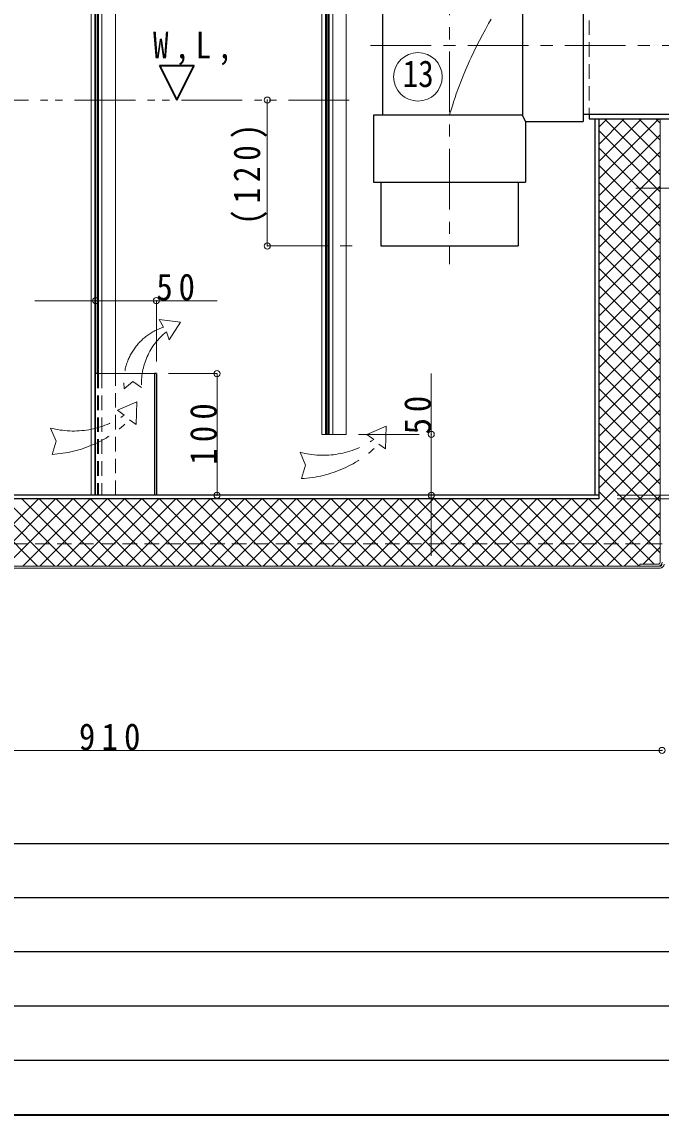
# Model space of a CAD drawing. Units: millimetres at full size, sheet at 1:10; details may follow other scales. Extents: x -2114 to 1936, y -1399 to 1411.
# Drawn here: x -983 to -457, y -1399 to -499 of the extents above; entities that cross this region are included whole.
import ezdxf
from ezdxf.enums import TextEntityAlignment as Align

# ---------------------------------------------------------------- set-up
doc = ezdxf.new("R2010")
doc.units = ezdxf.units.MM
doc.header["$LTSCALE"] = 10
doc.header["$PDMODE"] = 32
doc.header["$PDSIZE"] = 5
for name, pattern in [('CHAIN1', [8, 5, -1, 1, -1]), ('DASHED1', [1.8, 1.2, -0.6]), ('DOUBLE_CHAIN1', [8.8, 5, -1, 0.6, -0.6, 0.6, -1])]:
    doc.linetypes.add(name, pattern=pattern)
doc.layers.add('0-0_ﾚｲﾔ1', color=4, linetype='Continuous', lineweight=9)
doc.styles.add('ＭＳ ゴシック', font='')
doc.styles.get('ＭＳ ゴシック').set_extended_font_data('MS Gothic')

msp = doc.modelspace()

# ---------------------------------------------------------------- linework, layer by layer
at = {"layer": '0-0_ﾚｲﾔ1', "color": 7, "lineweight": 18}
for p, q in [((-925.92, -888.64), (-925.92, -190.14)), ((-922.92, -888.64), (-922.92, -190.14)), ((-735.92, -838.64), (-735.92, -190.14)), ((-732.92, -838.64), (-732.92, -190.14)), ((-919.92, -203.62), (-919.92, -788.64)), ((-916.92, -203.62), (-916.92, -788.64)), ((-729.92, -203.62), (-729.92, -838.64)), ((-726.92, -203.62), (-726.92, -838.64)), ((-457.52, -943.84), (-457.52, -579.14)), ((-922.17, -788.64), (-922.17, -888.64)), ((-873.67, -788.64), (-920.67, -788.64)), ((-732.92, -838.64), (-735.92, -838.64)), ((-726.92, -838.64), (-729.92, -838.64)), ((-1364.32, -947.04), (-457.52, -947.04)), ((-1364.32, -948.64), (-457.52, -948.64)), ((-474.32, -947.04), (-474.32, -945.44)), ((-459.12, -945.44), (-474.32, -945.44))]:
    msp.add_line(p, q, dxfattribs=at)
at = {"layer": '0-0_ﾚｲﾔ1', "color": 5, "lineweight": 25}
for p, q in [((-922.17, -191.64), (-922.17, -788.64)), ((-920.67, -191.64), (-920.67, -788.64)), ((-732.17, -191.64), (-732.17, -838.64)), ((-730.67, -191.64), (-730.67, -838.64)), ((-520.92, -456.14), (-520.92, -581.14)), ((-685.92, -461.14), (-685.92, -576.14)), ((-570.92, -461.14), (-570.92, -576.14)), ((-520.92, -575.24), (-431.92, -575.24)), ((-515.92, -575.24), (-515.92, -579.14)), ((-693.42, -576.14), (-693.42, -631.14)), ((-568.42, -581.14), (-568.42, -631.14)), ((-568.42, -581.14), (-520.92, -581.14)), ((-515.92, -579.14), (-431.92, -579.14)), ((-510.92, -888.64), (-510.92, -579.14)), ((-507.92, -579.14), (-507.92, -891.64)), ((-693.42, -631.14), (-568.42, -631.14)), ((-574.42, -631.14), (-574.42, -683.64)), ((-920.67, -788.64), (-922.17, -788.64)), ((-873.67, -788.64), (-873.67, -888.64)), ((-872.17, -788.64), (-873.67, -788.64)), ((-872.17, -788.64), (-872.17, -888.64)), ((-730.67, -838.64), (-732.17, -838.64)), ((-507.92, -888.64), (-1313.92, -888.64)), ((-507.92, -891.64), (-1313.92, -891.64))]:
    msp.add_line(p, q, dxfattribs=at)
at = {"layer": '0-0_ﾚｲﾔ1'}
for p, q in [((-905.92, -788.64), (-905.92, -190.14)), ((-715.92, -838.64), (-715.92, -190.14)), ((-780.92, -563.64), (-780.92, -683.64)), ((-507.92, -628.35), (-458.71, -579.14)), ((-507.92, -614.2), (-472.85, -579.14)), ((-507.92, -600.06), (-487, -579.14)), ((-507.92, -585.92), (-501.14, -579.14)), ((-503.38, -579.14), (-457.52, -625)), ((-489.24, -579.14), (-457.52, -610.86)), ((-475.1, -579.14), (-457.52, -596.71)), ((-460.96, -579.14), (-457.52, -582.57)), ((-507.92, -588.74), (-457.52, -639.14)), ((-507.92, -642.49), (-457.52, -592.09)), ((-507.92, -602.88), (-457.52, -653.28)), ((-507.92, -656.63), (-457.52, -606.23)), ((-507.92, -617.02), (-457.52, -667.42)), ((-507.92, -670.77), (-457.52, -620.37)), ((-507.92, -631.17), (-457.52, -681.57)), ((-507.92, -684.91), (-457.52, -634.51)), ((-507.92, -645.31), (-457.52, -695.71)), ((-507.92, -699.06), (-457.52, -648.66)), ((-507.92, -659.45), (-457.52, -709.85)), ((-507.92, -713.2), (-457.52, -662.8)), ((-507.92, -673.59), (-457.52, -723.99)), ((-507.92, -727.34), (-457.52, -676.94)), ((-507.92, -687.73), (-457.52, -738.13)), ((-507.92, -741.48), (-457.52, -691.08)), ((-507.92, -701.88), (-457.52, -752.28)), ((-507.92, -755.62), (-457.52, -705.22)), ((-507.92, -716.02), (-457.52, -766.42)), ((-507.92, -769.77), (-457.52, -719.37)), ((-972.17, -728.64), (-822.17, -728.64)), ((-507.92, -730.16), (-457.52, -780.56)), ((-507.92, -783.91), (-457.52, -733.51)), ((-507.92, -744.3), (-457.52, -794.7)), ((-507.92, -798.05), (-457.52, -747.65)), ((-507.92, -758.45), (-457.52, -808.85)), ((-507.92, -812.19), (-457.52, -761.79)), ((-507.92, -772.59), (-457.52, -822.99)), ((-507.92, -826.34), (-457.52, -775.94)), ((-822.17, -788.64), (-822.17, -888.64)), ((-645.92, -938.64), (-645.92, -788.64)), ((-507.92, -786.73), (-457.52, -837.13)), ((-507.92, -840.48), (-457.52, -790.08)), ((-507.92, -800.87), (-457.52, -851.27)), ((-507.92, -854.62), (-457.52, -804.22)), ((-507.92, -815.01), (-457.52, -865.41)), ((-507.92, -868.76), (-457.52, -818.36)), ((-507.92, -829.16), (-457.52, -879.56)), ((-507.92, -882.9), (-457.52, -832.5)), ((-732.17, -838.64), (-732.92, -838.64)), ((-729.92, -838.64), (-730.67, -838.64)), ((-726.92, -838.64), (-715.92, -838.64)), ((-507.92, -843.3), (-457.52, -893.7)), ((-557.91, -947.04), (-457.52, -846.65)), ((-543.77, -947.04), (-457.52, -860.79)), ((-507.92, -857.44), (-457.52, -907.84)), ((-507.92, -871.58), (-457.52, -921.98)), ((-529.63, -947.04), (-457.52, -874.93)), ((-515.49, -947.04), (-457.52, -889.07)), ((-507.92, -885.72), (-457.52, -936.12)), ((-1025.27, -891.64), (-969.87, -947.04)), ((-1024.6, -947.04), (-969.2, -891.64)), ((-1011.13, -891.64), (-955.73, -947.04)), ((-1010.46, -947.04), (-955.06, -891.64)), ((-996.98, -891.64), (-941.58, -947.04)), ((-996.32, -947.04), (-940.92, -891.64)), ((-982.84, -891.64), (-927.44, -947.04)), ((-982.18, -947.04), (-926.78, -891.64)), ((-968.7, -891.64), (-913.3, -947.04)), ((-968.03, -947.04), (-912.63, -891.64)), ((-954.56, -891.64), (-899.16, -947.04)), ((-953.89, -947.04), (-898.49, -891.64)), ((-940.42, -891.64), (-885.02, -947.04)), ((-939.75, -947.04), (-884.35, -891.64)), ((-926.27, -891.64), (-870.87, -947.04)), ((-925.61, -947.04), (-870.21, -891.64)), ((-912.13, -891.64), (-856.73, -947.04)), ((-911.47, -947.04), (-856.07, -891.64)), ((-897.99, -891.64), (-842.59, -947.04)), ((-897.32, -947.04), (-841.92, -891.64)), ((-883.85, -891.64), (-828.45, -947.04)), ((-883.18, -947.04), (-827.78, -891.64)), ((-869.71, -891.64), (-814.31, -947.04)), ((-869.04, -947.04), (-813.64, -891.64)), ((-855.56, -891.64), (-800.16, -947.04)), ((-854.9, -947.04), (-799.5, -891.64)), ((-841.42, -891.64), (-786.02, -947.04)), ((-840.75, -947.04), (-785.35, -891.64)), ((-827.28, -891.64), (-771.88, -947.04)), ((-826.61, -947.04), (-771.21, -891.64)), ((-813.14, -891.64), (-757.74, -947.04)), ((-812.47, -947.04), (-757.07, -891.64)), ((-798.99, -891.64), (-743.59, -947.04)), ((-798.33, -947.04), (-742.93, -891.64)), ((-784.85, -891.64), (-729.45, -947.04)), ((-784.19, -947.04), (-728.79, -891.64)), ((-770.71, -891.64), (-715.31, -947.04)), ((-770.04, -947.04), (-714.64, -891.64)), ((-756.57, -891.64), (-701.17, -947.04)), ((-755.9, -947.04), (-700.5, -891.64)), ((-742.43, -891.64), (-687.03, -947.04)), ((-741.76, -947.04), (-686.36, -891.64)), ((-728.28, -891.64), (-672.88, -947.04)), ((-727.62, -947.04), (-672.22, -891.64)), ((-714.14, -891.64), (-658.74, -947.04)), ((-713.48, -947.04), (-658.08, -891.64)), ((-700, -891.64), (-644.6, -947.04)), ((-699.33, -947.04), (-643.93, -891.64)), ((-685.86, -891.64), (-630.46, -947.04)), ((-685.19, -947.04), (-629.79, -891.64)), ((-671.72, -891.64), (-616.32, -947.04)), ((-671.05, -947.04), (-615.65, -891.64)), ((-657.57, -891.64), (-602.17, -947.04)), ((-656.91, -947.04), (-601.51, -891.64)), ((-643.43, -891.64), (-588.03, -947.04)), ((-642.77, -947.04), (-587.37, -891.64)), ((-629.29, -891.64), (-573.89, -947.04)), ((-628.62, -947.04), (-573.22, -891.64)), ((-615.15, -891.64), (-559.75, -947.04)), ((-614.48, -947.04), (-559.08, -891.64)), ((-601.01, -891.64), (-545.61, -947.04)), ((-600.34, -947.04), (-544.94, -891.64)), ((-586.86, -891.64), (-531.46, -947.04)), ((-586.2, -947.04), (-530.8, -891.64)), ((-572.72, -891.64), (-517.32, -947.04)), ((-572.05, -947.04), (-516.65, -891.64)), ((-558.58, -891.64), (-503.18, -947.04)), ((-544.44, -891.64), (-489.04, -947.04)), ((-530.29, -891.64), (-474.89, -947.04)), ((-516.15, -891.64), (-462.35, -945.44)), ((-501.34, -947.04), (-457.52, -903.21)), ((-487.2, -947.04), (-457.52, -917.36)), ((-471.46, -945.44), (-457.52, -931.5)), ((-1365.92, -1098.64), (-455.92, -1098.64))]:
    msp.add_line(p, q, dxfattribs=at)
at = {"layer": '0-0_ﾚｲﾔ1', "linetype": 'CHAIN1'}
for p, q in [((-630.92, -363.64), (-630.92, -698.64)), ((-695.92, -518.64), (329.08, -518.64)), ((-477.52, -636.14), (-434.32, -636.14)), ((-780.92, -683.64), (-702.42, -683.64)), ((-872.17, -778.64), (-872.17, -728.64)), ((-862.17, -788.64), (-822.17, -788.64)), ((-705.92, -838.64), (-645.92, -838.64)), ((-492.92, -888.64), (379.08, -888.64)), ((-492.92, -891.64), (429.08, -891.64))]:
    msp.add_line(p, q, dxfattribs=at)
at = {"layer": '0-0_ﾚｲﾔ1', "color": 7, "linetype": 'DASHED1', "lineweight": 18}
for p, q in [((-515.92, -462.04), (-515.92, -575.24)), ((-920.67, -788.64), (-920.67, -888.64))]:
    msp.add_line(p, q, dxfattribs=at)
at = {"layer": '0-0_ﾚｲﾔ1', "color": 1, "lineweight": 40}
for p, q in [((-869.71, -535.06), (-841.14, -535.06)), ((-869.71, -535.06), (-855.42, -563.64)), ((-855.42, -563.64), (-841.14, -535.06)), ((1936.08, -1398.64), (-2113.92, -1398.64))]:
    msp.add_line(p, q, dxfattribs=at)
at = {"layer": '0-0_ﾚｲﾔ1', "linetype": 'DOUBLE_CHAIN1'}
for p, q in [((-713.42, -563.64), (-1305.92, -563.64)), ((-866.41, -750.46), (-869.96, -744.04)), ((-869.96, -744.04), (-852.29, -746.29)), ((-898.59, -801.2), (-891.48, -795.11)), ((-884.35, -799.97), (-891.48, -795.11)), ((-904.16, -818.71), (-888.26, -811.81)), ((-898.59, -822.86), (-904.16, -818.71)), ((-698.87, -838.67), (-682.98, -831.77)), ((-693.3, -842.83), (-698.87, -838.67))]:
    msp.add_line(p, q, dxfattribs=at)
at = {"layer": '0-0_ﾚｲﾔ1', "linetype": 'DASHED1'}
for p, q in [((-919.92, -788.64), (-919.92, -888.64)), ((-916.92, -788.64), (-916.92, -888.64)), ((-905.92, -888.64), (-905.92, -788.64)), ((-455.92, -928.64), (-1365.92, -928.64))]:
    msp.add_line(p, q, dxfattribs=at)
at = {"layer": '0-0_ﾚｲﾔ1', "color": 6, "lineweight": 25}
for p, q in [((-2068.92, -1175.06), (1891.08, -1175.06)), ((-1116.06, -1219.71), (-187.49, -1219.71)), ((-187.49, -1264.35), (-1116.06, -1264.35)), ((-187.49, -1308.99), (-1116.06, -1308.99)), ((1891.08, -1353.64), (-2068.92, -1353.64))]:
    msp.add_line(p, q, dxfattribs=at)
at = {"layer": '0-0_ﾚｲﾔ1'}
msp.add_lwpolyline([(-596.58, -496.96), (-598.7, -500.67), (-599.91, -502.83), (-601.36, -505.47), (-603.81, -510.04), (-606.21, -514.64), (-608.55, -519.26), (-610.83, -523.92), (-613.05, -528.6), (-614.31, -531.33), (-615.56, -534.11), (-617.66, -538.92), (-619.69, -543.77), (-621.64, -548.64), (-623.5, -553.55), (-625.28, -558.49), (-626.26, -561.37), (-626.72, -562.75), (-627.5, -565.14), (-628.27, -567.54), (-629.02, -569.94), (-629.76, -572.34), (-630.5, -574.74), (-630.92, -576.14)], dxfattribs=at)
at = {"layer": '0-0_ﾚｲﾔ1', "color": 5, "lineweight": 25}
for points in [[(-568.42, -581.14), (-570.92, -576.14), (-693.42, -576.14)], [(-687.42, -631.14), (-687.42, -683.64), (-574.42, -683.64)]]:
    msp.add_lwpolyline(points, dxfattribs=at)
at = {"layer": '0-0_ﾚｲﾔ1', "linetype": 'DOUBLE_CHAIN1'}
for points in [[(-863.93, -754.18), (-861.61, -760.74), (-852.29, -746.29)], [(-894.25, -826.58), (-888.75, -830.43), (-888.26, -811.81)], [(-959.23, -833.38), (-954.74, -844.08), (-957.99, -855.04)], [(-688.97, -846.54), (-683.46, -850.4), (-682.98, -831.77)], [(-753.94, -853.35), (-749.46, -864.05), (-752.7, -875)]]:
    msp.add_lwpolyline(points, dxfattribs=at)
at = {"layer": '0-0_ﾚｲﾔ1', "color": 7, "lineweight": 18}
msp.add_circle((-656.88, -544.49), 20, dxfattribs=at)
at = {"layer": '0-0_ﾚｲﾔ1', "linetype": 'DOUBLE_CHAIN1'}
for centre, radius, start, end in [((-851.71, -795.36), 47.24, 108.12626, 187.11239), ((-829.87, -796.82), 54.58, 128.62227, 183.30915), ((-940.32, -762.3), 73.55, 255.10768, 304.57458), ((-963.06, -758.09), 97.08, 272.99569, 315.13557), ((-735.04, -782.27), 73.55, 255.10768, 304.57458), ((-757.78, -778.06), 97.08, 272.99569, 315.13557)]:
    msp.add_arc(centre, radius, start, end, dxfattribs=at)
at = {"layer": '0-0_ﾚｲﾔ1', "color": 7, "lineweight": 18}
for centre, radius in [((-459.12, -943.84), 1.6), ((-459.12, -943.84), 3.2), ((-457.52, -945.44), 1.6), ((-457.52, -945.44), 3.2)]:
    msp.add_arc(centre, radius, 270, 0, dxfattribs=at)
at = {"layer": '0-0_ﾚｲﾔ1'}
for p in [(-780.92, -563.64), (-780.92, -683.64), (-922.17, -728.64), (-872.17, -728.64), (-822.17, -788.64), (-645.92, -838.64), (-822.17, -888.64), (-645.92, -888.64), (-455.92, -1098.64)]:
    msp.add_point(p, dxfattribs=at)

# ---------------------------------------------------------------- texts
at = {"layer": '0-0_ﾚｲﾔ1', "color": 7, "style": 'ＭＳ ゴシック', "width": 0.85}
msp.add_text('13', height=21.99, dxfattribs=at).set_placement((-669.38, -559.49), align=Align.BOTTOM_LEFT)
at = {"layer": '0-0_ﾚｲﾔ1', "color": 7, "char_height": 21.99, "attachment_point": 7, "style": 'ＭＳ ゴシック'}
for s, insert in [('\\T1.38;\\W0.85;W,L,', (-874.89, -535.06)), ('\\T1.36;\\W0.9;50', (-872.17, -728.64)), ('\\T1.38;\\W0.9;910', (-935.92, -1098.64))]:
    msp.add_mtext(s, dxfattribs=dict(at, insert=insert))
at = {"layer": '0-0_ﾚｲﾔ1', "color": 7, "char_height": 21.99, "attachment_point": 7, "rotation": 90, "style": 'ＭＳ ゴシック'}
for s, insert in [('\\T1.38;\\W0.85;(120)', (-780.92, -666.14)), ('\\T1.36;\\W0.9;50', (-645.92, -838.64)), ('\\T1.38;\\W0.9;100', (-822.17, -863.64))]:
    msp.add_mtext(s, dxfattribs=dict(at, insert=insert))

doc.saveas('drawing.dxf')
